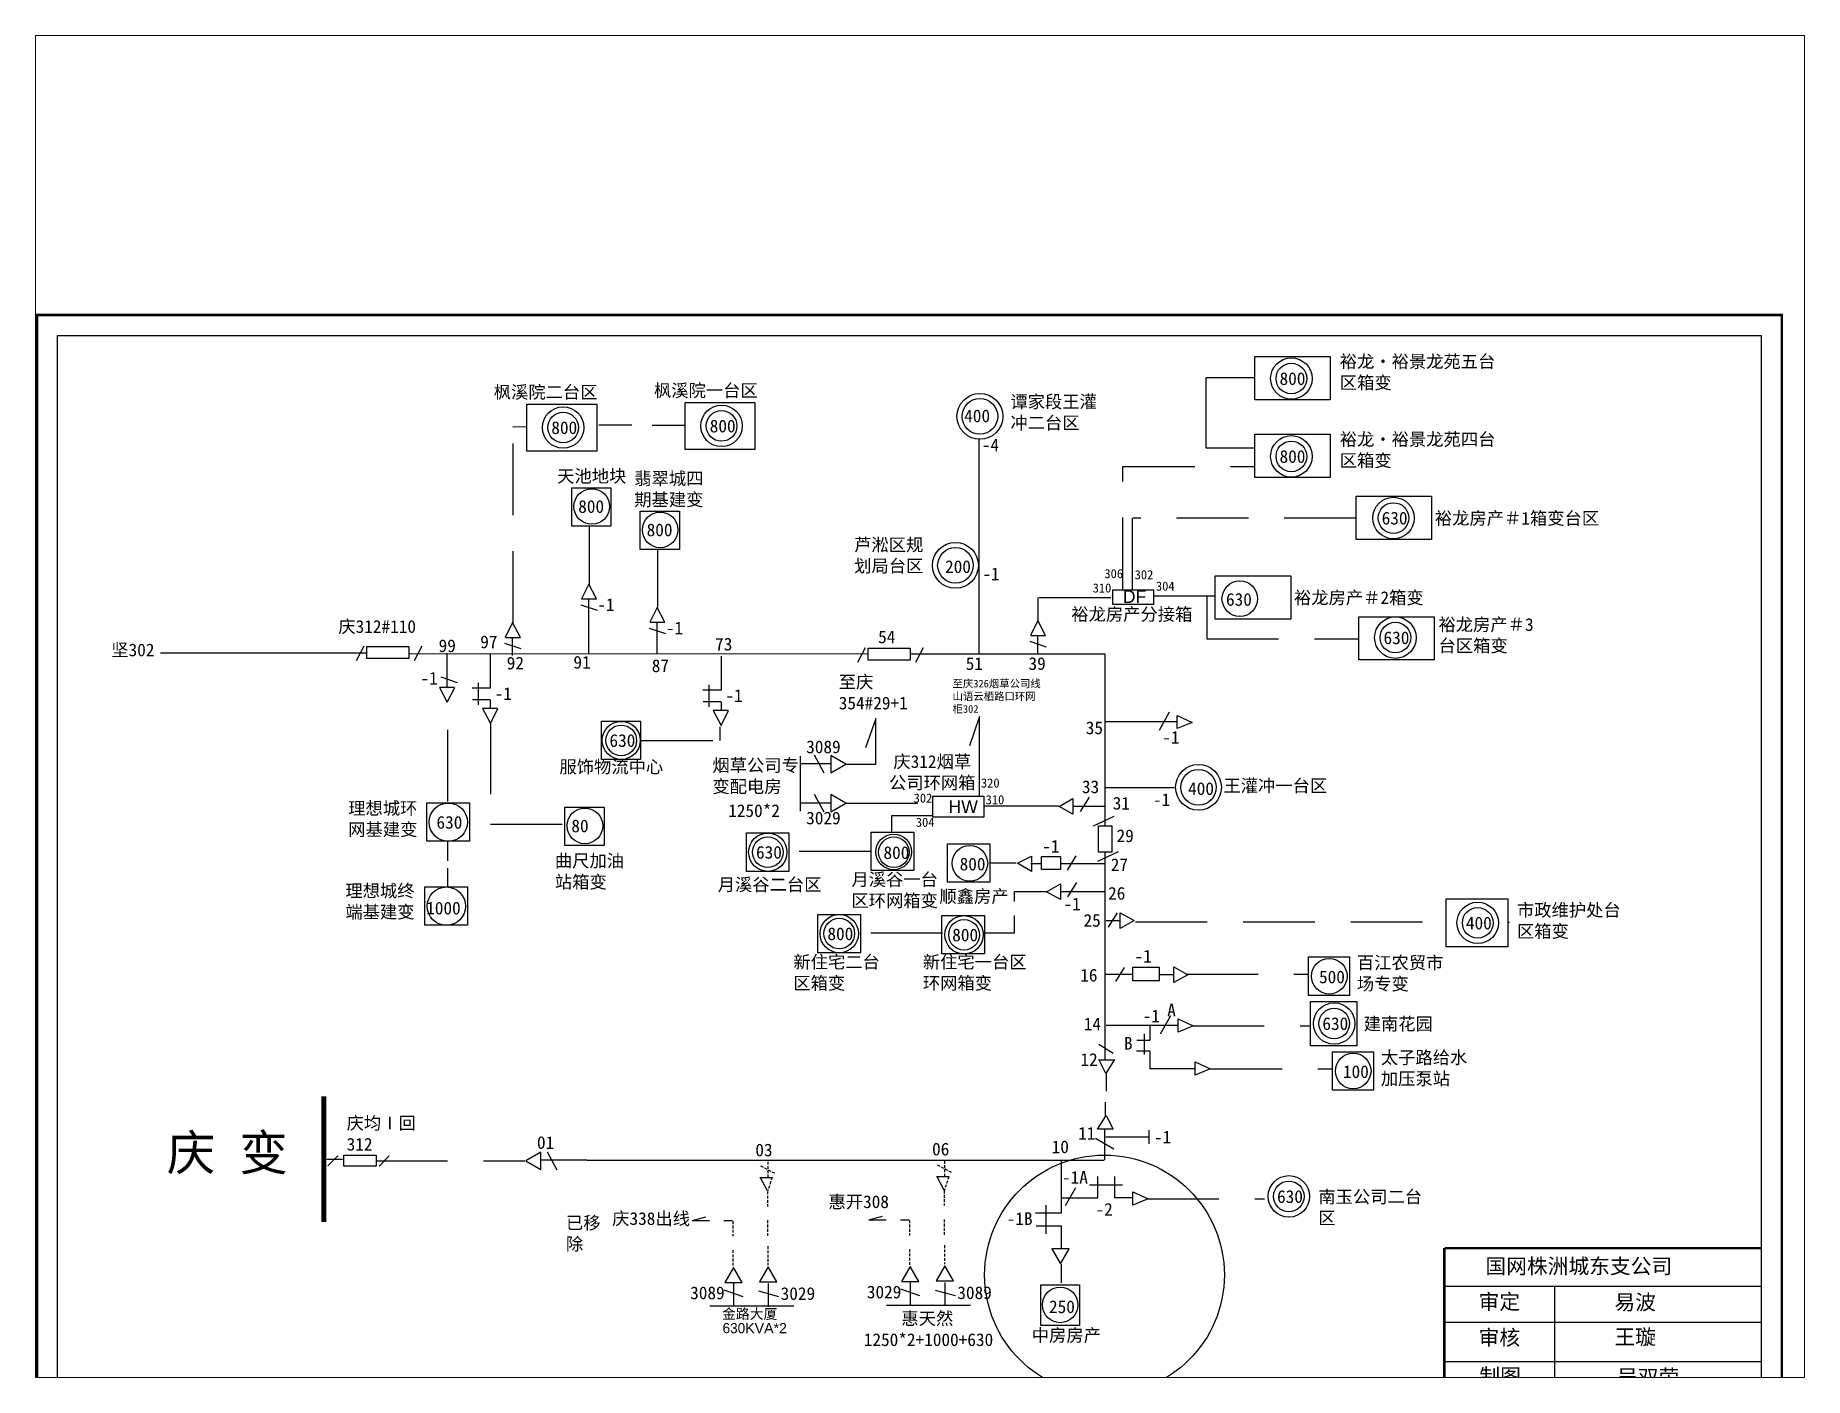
# Paper-space layout '布局1' of a CAD drawing. Extents: x 26 to 231, y 20 to 176.
# The model-space entities are those that its viewports show. They can reach past a viewport. Long polylines and large blocks are cut down to what shows.
import ezdxf

# ---------------------------------------------------------------- set-up
doc = ezdxf.new("R2010")
doc.units = 0
doc.header["$LTSCALE"] = 0.774411
for name, pattern in [('ACAD_ISO02W100', [15, 12, -3]), ('DASHED2', [9.525, 6.35, -3.175]), ('HIDDEN2', [0.1875, 0.125, -0.0625])]:
    doc.linetypes.add(name, pattern=pattern)
doc.layers.get('0').update_dxf_attribs({"linetype": 'CONTINUOUS'})
doc.layers.add('0-RefEdit0', color=7, linetype='CONTINUOUS')
doc.layers.add('Layer2', color=1, linetype='CONTINUOUS')
doc.styles.get("Standard").update_dxf_attribs({"font": '', "height": 2.5})
doc.styles.add('字体', font='simkai_0.ttf', dxfattribs={"height": 2.5})
doc.styles.add('楷体_GB2312_txtstyle_3.00_0_0', font='simkai_0.ttf', dxfattribs={"height": 3})
doc.styles.get('Standard').set_extended_font_data('SimSun')

msp = doc.modelspace()

# ---------------------------------------------------------------- linework, layer by layer
at = {"linetype": 'DASHED2'}
for p, q in [((228.62, 163.31), (228.62, 177.23)), ((228.62, 177.23), (238.23, 177.23)), ((238.23, 163.31), (228.62, 163.31)), ((212.2, 135.5), (212.2, 159.71)), ((212.2, 159.71), (238.19, 159.71)), ((87.53, 109.26), (87.53, 89.17)), ((87.53, 89.17), (101.65, 89.17)), ((196.17, 81.4), (194.06, 81.4)), ((214.67, 69.92), (275.52, 69.92)), ((224.68, 59.63), (248.79, 59.63)), ((229.41, 40.95), (253.51, 40.95)), ((64.92, 22.8), (94.29, 22.8)), ((205.6, 18.1), (212.1, 18.1)), ((207.23, 15.5), (207.23, 19.74)), ((210.57, 15.54), (210.57, 19.73)), ((214.18, 15.53), (210.57, 15.53))]:
    msp.add_line(p, q, dxfattribs=at)
at = {"linetype": 'Continuous'}
for p, q in [((91.93, 167.56), (94.46, 167.57)), ((108.85, 167.95), (115.38, 167.95)), ((119.42, 167.89), (125.8, 167.89)), ((57.4, 23.8), (55.42, 21.82)), ((67.52, 23.77), (65.54, 21.79)), ((275.61, -1.91), (337.97, -1.91)), ((297.25, -1.91), (297.25, -30.25)), ((275.61, -9.01), (337.97, -9.01)), ((275.61, -16.76), (337.97, -16.76))]:
    msp.add_line(p, q, dxfattribs=at)
at = {"color": 7, "linetype": 'DASHED2'}
for p, q in [((92.01, 128.87), (92.01, 167.56)), ((107.03, 136.46), (107.04, 148.1)), ((214, 149.51), (214, 135.46)), ((258.16, 149.51), (214.14, 149.51)), ((120.52, 131.85), (120.52, 143.49)), ((228.72, 125.73), (258.67, 125.73)), ((225.9, 49.4), (249.05, 49.4)), ((216.97, 15.31), (240.12, 15.31))]:
    msp.add_line(p, q, dxfattribs=at)
at = {"color": 0, "linetype": 'Continuous'}
for p, q in [((183.85, 122.73), (183.85, 165.19)), ((106.9, 136.54), (105.43, 133.6)), ((108.43, 133.6), (106.9, 136.54)), ((105.49, 133.6), (108.43, 133.6)), ((106.91, 122.85), (106.91, 133.56)), ((195.49, 129.25), (195.49, 133.88)), ((105.3, 132.46), (108.52, 131.39)), ((120.38, 131.93), (118.91, 128.99)), ((121.91, 128.99), (120.38, 131.93)), ((195.42, 129.33), (193.96, 126.39)), ((196.96, 126.39), (195.42, 129.33)), ((91.87, 128.94), (90.4, 126.01)), ((90.47, 126.01), (93.41, 126.01)), ((93.41, 126.01), (91.87, 128.94)), ((91.88, 122.46), (91.88, 125.97)), ((118.78, 127.85), (122, 126.78)), ((118.98, 128.99), (121.91, 128.99)), ((120.39, 122.79), (120.39, 128.95)), ((194.02, 126.39), (196.96, 126.39)), ((195.43, 122.85), (195.43, 126.35)), ((62.55, 124.27), (61.03, 121.42)), ((162, 122.74), (71.51, 122.75)), ((73.97, 124.27), (72.45, 121.42)), ((78.9, 122.92), (78.9, 116.17)), ((87.48, 122.74), (87.48, 115.99)), ((90.28, 124.87), (93.49, 123.8)), ((132.96, 122.34), (132.96, 115.59)), ((161.39, 123.93), (159.86, 121.08)), ((208.68, 122.73), (170.24, 122.74)), ((172.81, 123.93), (171.28, 121.08)), ((193.83, 125.25), (197.04, 124.18)), ((208.71, 88.86), (208.71, 122.68)), ((77.46, 116.16), (78.99, 113.22)), ((80.4, 116.16), (77.46, 116.16)), ((77.72, 118.22), (80.94, 117.15)), ((78.99, 113.22), (80.46, 116.16)), ((87.5, 116.01), (83.93, 116.01)), ((85.1, 117.06), (85.1, 112.75)), ((132.98, 115.61), (129.41, 115.61)), ((130.59, 116.66), (130.59, 112.35)), ((83.97, 113.79), (87.46, 113.79)), ((85.95, 111.99), (87.49, 109.05)), ((88.89, 111.99), (85.95, 111.99)), ((87.48, 113.7), (87.48, 112.03)), ((87.49, 109.05), (88.96, 111.99)), ((129.46, 113.39), (132.94, 113.39)), ((132.96, 113.3), (132.96, 111.63)), ((131.44, 111.59), (132.97, 108.65)), ((134.38, 111.59), (131.44, 111.59)), ((132.97, 108.65), (134.44, 111.59)), ((208.71, 109.43), (222.92, 109.43)), ((221.34, 111.24), (219.31, 107.63)), ((222.91, 109.25), (222.91, 110.64)), ((222.91, 110.64), (225.87, 109.25)), ((225.87, 109.25), (222.91, 108.03)), ((222.91, 108.03), (222.91, 109.25)), ((148.59, 102.6), (148.59, 91.77)), ((153.31, 99.26), (151.4, 102.78)), ((154.73, 101.07), (148.59, 101.07)), ((153.31, 91.53), (151.4, 95.05)), ((199.62, 92.69), (202.35, 94.23)), ((202.35, 94.23), (202.35, 91.15)), ((205.52, 94.51), (203.77, 91.7)), ((208.79, 96.41), (222.31, 96.41)), ((154.73, 93.34), (148.59, 93.34)), ((202.35, 91.15), (199.62, 92.69)), ((208.71, 92.66), (202.37, 92.66)), ((79.03, 85.72), (79.03, 81.99)), ((79.07, 80.52), (79.07, 76.78)), ((191.13, 81.49), (185.96, 81.49)), ((191.43, 81.53), (194.16, 82.9)), ((194.16, 79.83), (191.43, 81.53)), ((194.16, 82.9), (194.16, 79.83)), ((202.92, 82.96), (201.17, 80.15)), ((208.71, 42.86), (208.71, 83.65)), ((197.13, 75.87), (199.86, 77.4)), ((199.86, 77.4), (199.86, 74.33)), ((203.03, 77.68), (201.28, 74.88)), ((190.78, 75.85), (190.78, 73.95)), ((199.86, 74.33), (197.13, 75.87)), ((208.72, 75.83), (199.88, 75.83)), ((190.78, 71.18), (190.78, 67.79)), ((208.9, 70.22), (211.65, 70.22)), ((209.36, 68.89), (211.11, 71.7)), ((211.66, 71.73), (214.39, 70.19)), ((211.66, 68.65), (211.66, 71.73)), ((214.39, 70.19), (211.66, 68.65)), ((208.66, 59.59), (214.11, 59.6)), ((210.77, 58.14), (212.53, 60.95)), ((219.48, 59.52), (222.23, 59.53)), ((222.24, 57.96), (222.24, 61.03)), ((222.24, 61.03), (224.97, 59.49)), ((224.97, 59.49), (222.24, 57.96)), ((208.91, 49.59), (223.12, 49.59)), ((217.52, 49.59), (217.52, 46.6)), ((221.54, 51.39), (219.51, 47.78)), ((223.11, 50.79), (226.07, 49.4)), ((223.11, 49.4), (223.11, 50.79)), ((223.11, 48.18), (223.11, 49.4)), ((226.07, 49.4), (223.11, 48.18)), ((207.45, 45.82), (210.26, 44.07)), ((214.95, 46.6), (217.53, 46.6)), ((216.42, 43.79), (216.42, 47.83)), ((208.81, 40.04), (207.45, 42.77)), ((207.51, 42.75), (210.58, 42.75)), ((210.52, 42.77), (208.81, 40.04)), ((214.84, 44.47), (217.53, 44.47)), ((226.45, 42.34), (229.41, 40.95)), ((226.45, 40.95), (226.45, 42.34)), ((208.91, 40.25), (208.91, 36.52)), ((208.91, 40.02), (208.91, 40.02)), ((226.45, 39.73), (226.45, 40.95)), ((229.41, 40.95), (226.45, 39.73)), ((217.32, 28.89), (217.32, 26.18)), ((208.85, 27.54), (217.32, 27.54)), ((106.57, 22.97), (208.48, 22.97)), ((202.84, 17.51), (200.81, 13.91)), ((200.03, 15.5), (207.23, 15.5)), ((214.18, 16.7), (217.14, 15.31)), ((214.18, 15.31), (214.18, 16.7)), ((214.18, 14.1), (214.18, 15.31)), ((217.14, 15.31), (214.18, 14.1)), ((127.25, 11.03), (129.97, 11.76)), ((127.35, 11.03), (130.71, 11.03)), ((133.54, 11.03), (135.22, 11.03)), ((162.08, 11.2), (164.81, 11.93)), ((162.18, 11.2), (165.54, 11.2)), ((168.37, 11.2), (170.05, 11.2))]:
    msp.add_line(p, q, dxfattribs=at)
at = {"color": 0, "linetype": 'DASHED2'}
for p, q in [((195.65, 133.89), (210.18, 133.89)), ((218.18, 134.22), (230.41, 134.22)), ((228.72, 134.24), (228.72, 125.73)), ((79.14, 93.67), (79.14, 113.02)), ((132.79, 105.66), (132.79, 108.4)), ((117.17, 105.66), (132.79, 105.66)), ((157.55, 93.31), (174.73, 93.31)), ((174.68, 90.83), (166.57, 90.83)), ((166.57, 90.83), (166.57, 87.59)), ((185.92, 92.72), (184.77, 92.72)), ((199.59, 92.72), (185.92, 92.72)), ((206.38, 88.86), (210.45, 90.8)), ((162.55, 83.77), (146.24, 83.77)), ((207.28, 81.87), (211.35, 83.8)), ((197.07, 75.85), (190.84, 75.85)), ((176.63, 67.71), (160.32, 67.71)), ((190.84, 67.71), (184.67, 67.71))]:
    msp.add_line(p, q, dxfattribs=at)
at = {"color": 7, "linetype": 'Continuous'}
for p, q in [((22.46, 122.97), (63.18, 122.97)), ((207.2, 29.05), (208.91, 31.78)), ((208.79, 31.73), (208.79, 34.41)), ((208.91, 31.78), (210.27, 29.05)), ((210.27, 29.05), (207.2, 29.05)), ((208.6, 22.99), (208.6, 29.06)), ((98.7, 24.59), (100.61, 21.07)), ((206.8, 27.29), (210.43, 25.18)), ((97.38, 22.98), (106.5, 22.98)), ((200.03, 22.96), (200.03, 12.5)), ((143.12, 19.46), (140.64, 19.46)), ((140.67, 19.55), (142.05, 16.94)), ((177.95, 19.63), (175.47, 19.63)), ((175.51, 19.72), (176.89, 17.11)), ((197.03, 8.44), (197.03, 14.07)), ((200.03, 12.5), (194.94, 12.5)), ((195.07, 10.01), (200.03, 10.01)), ((200.03, 10.01), (200.03, 5.69)), ((200.03, 2.42), (200.03, -1.24))]:
    msp.add_line(p, q, dxfattribs=at)
at = {"color": 0}
for p, q in [((163.5, 110.04), (161.47, 104.27)), ((163.5, 101.04), (163.5, 110.04)), ((183.95, 110.39), (181.92, 104.61)), ((183.95, 94.67), (183.95, 110.39)), ((157.55, 101.04), (163.5, 101.04)), ((217.53, 44.47), (217.53, 40.95)), ((226.45, 40.95), (217.52, 40.95))]:
    msp.add_line(p, q, dxfattribs=at)
msp.add_line((199.9, 81.45), (208.69, 81.45))
at = {"color": 1, "linetype": 'Continuous'}
msp.add_line((288.26, 69.95), (288.26, 69.74), dxfattribs=at)
at = {"linetype": 'ACAD_ISO02W100'}
msp.add_line((58.37, 23.07), (55.28, 23.07), dxfattribs=at)
at = {"color": 7, "ltscale": 2}
for p, q in [((135.42, -1.15), (135.42, -5.78)), ((142.28, -1.34), (142.28, -5.97)), ((170.26, -0.97), (170.26, -5.6)), ((177.11, -1.16), (177.11, -5.79))]:
    msp.add_line(p, q, dxfattribs=at)
at = {"linetype": 'Continuous', "const_width": 0.5}
msp.add_lwpolyline([(-1.89, 189.57), (342.09, 189.57), (342.09, -34.4), (-1.89, -34.4)], close=True, dxfattribs=at)
at = {"linetype": 'Continuous'}
msp.add_lwpolyline([(2.16, 185.52), (338.04, 185.52), (338.04, -30.35), (2.16, -30.35)], close=True, dxfattribs=at)
at = {"color": 7, "linetype": 'Continuous'}
for points in [[(238.19, 181.41), (253.08, 181.41), (253.08, 172.88), (238.19, 172.88)], [(238.19, 166.06), (253.08, 166.06), (253.08, 157.53), (238.19, 157.53)], [(258.17, 153.84), (273.05, 153.84), (273.05, 145.31), (258.17, 145.31)], [(230.39, 138.17), (245.27, 138.17), (245.27, 129.64), (230.39, 129.64)], [(258.7, 130.09), (273.58, 130.09), (273.58, 121.56), (258.7, 121.56)], [(275.92, 74.5), (288.09, 74.5), (288.09, 65.01), (275.92, 65.01)]]:
    msp.add_lwpolyline(points, close=True, dxfattribs=at)
at = {"color": 0, "linetype": 'Continuous'}
for points in [[(94.68, 171.98), (108.47, 171.98), (108.47, 162.73), (94.68, 162.73)], [(125.88, 172.31), (139.66, 172.31), (139.66, 163.06), (125.88, 163.06)], [(210.2, 135.42), (218.21, 135.42), (218.21, 132.48), (210.2, 132.48)], [(63.16, 124.2), (71.4, 124.2), (71.4, 121.85), (63.16, 121.85)], [(162, 123.86), (170.24, 123.86), (170.24, 121.51), (162, 121.51)]]:
    msp.add_lwpolyline(points, close=True, dxfattribs=at)
for points in [[(103.54, 155.5), (111.26, 155.5), (111.26, 147.95), (103.54, 147.95)], [(117.02, 150.89), (124.75, 150.89), (124.75, 143.34), (117.02, 143.34)], [(109.4, 109.52), (117.12, 109.52), (117.12, 101.97), (109.4, 101.97)], [(102.19, 92.53), (109.91, 92.53), (109.91, 84.97), (102.19, 84.97)], [(248.79, 63.01), (256.84, 63.01), (256.84, 55.41), (248.79, 55.41)], [(249.16, 54.21), (258.28, 54.21), (258.28, 45.48), (249.16, 45.48)], [(253.51, 44.32), (261.56, 44.32), (261.56, 36.73), (253.51, 36.73)], [(94.46, 22.81), (97.41, 21.11), (97.41, 24.52)], [(199.9, 2.5), (201.61, 5.45), (198.2, 5.45)], [(196.02, -9.67), (196.02, -1.62), (203.61, -1.62), (203.61, -9.67)]]:
    msp.add_lwpolyline(points, close=True)
at = {"color": 0}
for points in [[(157.55, 101.04), (154.6, 102.75), (154.6, 99.33)], [(157.55, 93.31), (154.6, 95.02), (154.6, 91.6)], [(174.73, 94.68), (184.77, 94.68), (184.77, 90.55), (174.73, 90.55)]]:
    msp.add_lwpolyline(points, close=True, dxfattribs=at)
at = {"color": 0, "linetype": 'ByBlock'}
for points in [[(74.97, 93.37), (83.36, 93.37), (83.36, 85.81), (74.97, 85.81)], [(137.96, 87.45), (146.36, 87.45), (146.36, 79.89), (137.96, 79.89)], [(162.57, 87.59), (170.96, 87.59), (170.96, 80.03), (162.57, 80.03)], [(177.58, 85.34), (185.97, 85.34), (185.97, 77.78), (177.58, 77.78)], [(74.6, 76.82), (82.99, 76.82), (82.99, 69.26), (74.6, 69.26)], [(152.04, 71.4), (160.44, 71.4), (160.44, 63.84), (152.04, 63.84)], [(176.51, 71.16), (184.91, 71.16), (184.91, 63.61), (176.51, 63.61)]]:
    msp.add_lwpolyline(points, close=True, dxfattribs=at)
at = {"color": 0, "linetype": 'DASHED2'}
for points in [[(207.38, 88.86), (210.02, 88.86), (210.02, 83.65), (207.38, 83.65)], [(219.33, 60.97), (219.33, 58.33), (214.12, 58.33), (214.12, 60.97)]]:
    msp.add_lwpolyline(points, close=True, dxfattribs=at)
at = {"linetype": 'DASHED2'}
msp.add_lwpolyline([(196.17, 82.82), (199.9, 82.82), (199.9, 80.22), (196.17, 80.22)], close=True, dxfattribs=at)
at = {"color": 7, "linetype": 'Continuous', "const_width": 1}
msp.add_lwpolyline([(54.68, 10.73), (54.68, 35.5)], dxfattribs=at)
at = {"linetype": 'ACAD_ISO02W100'}
msp.add_lwpolyline([(64.98, 23.96), (64.98, 21.75), (58.59, 21.75), (58.59, 23.96)], close=True, dxfattribs=at)
at = {"linetype": 'Continuous', "const_width": 0.5}
for points in [[(275.57, 5.6), (275.57, -30.13)], [(275.61, 5.6), (337.97, 5.6)]]:
    msp.add_lwpolyline(points, dxfattribs=at)
at = {"color": 7}
for points in [[(135.41, 1.79), (133.7, -1.17), (137.12, -1.17)], [(142.27, 1.93), (140.56, -1.03), (143.97, -1.03)], [(170.24, 1.96), (168.54, -0.99), (171.95, -0.99)], [(177.1, 2.1), (175.39, -0.86), (178.8, -0.86)]]:
    msp.add_lwpolyline(points, close=True, dxfattribs=at)
at = {"color": 7, "linetype": 'Continuous'}
for centre, radius in [((245.4, 177.05), 4.09), ((245.4, 177.05), 3.02), ((101.84, 167.39), 4.09), ((133.07, 167.71), 4.09), ((184, 169.59), 4.52), ((184, 169.59), 3.51), ((101.84, 167.39), 3.02), ((133.07, 167.71), 3.02), ((245.4, 161.7), 4.09), ((245.4, 161.7), 3.02), ((107.48, 151.82), 3.51), ((265.53, 149.55), 4.09), ((120.97, 147.21), 3.51), ((265.53, 149.55), 3.02), ((179.18, 140.22), 4.52), ((179.18, 140.22), 3.51), ((265.9, 125.97), 4.09), ((265.9, 125.97), 3.02), ((106.13, 88.85), 3.51), ((282.13, 69.73), 4.09), ((282.13, 69.73), 3.02), ((252.87, 59.21), 3.51), ((253.84, 49.88), 4.09), ((253.84, 49.88), 3.02), ((257.59, 40.52), 3.51), ((244.91, 15.8), 4.09), ((244.91, 15.8), 3.02), ((199.82, -5.59), 3.51)]:
    msp.add_circle(centre, radius, dxfattribs=at)
at = {"color": 0, "linetype": 'Continuous'}
for centre, radius in [((235.23, 133.65), 3.51), ((235.23, 133.65), 3.51), ((113.29, 105.71), 3.75), ((113.29, 105.71), 3.02), ((227.09, 96.46), 4.52), ((227.09, 96.46), 3.51), ((79.19, 89.58), 3.78), ((142.19, 83.66), 3.78), ((167.01, 83.72), 3.51), ((142.19, 83.66), 3.02), ((167.04, 83.65), 3.02), ((182.02, 81.47), 3.51), ((78.83, 73.03), 3.78), ((156.27, 67.61), 3.78), ((156.27, 67.61), 3.02), ((180.87, 67.38), 3.78), ((180.87, 67.38), 3.02)]:
    msp.add_circle(centre, radius, dxfattribs=at)
at = {"color": 1}
msp.add_circle((208.56, 0.32), 23.63, dxfattribs=at)
at = {"layer": '0-RefEdit0', "linetype": 'HIDDEN2', "ltscale": 2}
for p, q in [((143.57, 20.35), (140.52, 21.91)), ((142.2, 22.63), (142.2, 19.4)), ((178.4, 20.52), (175.35, 22.08)), ((177.04, 22.8), (177.04, 19.58)), ((143.02, 19.51), (142.16, 16.89)), ((177.85, 19.68), (176.99, 17.06)), ((142.12, 16.78), (142.12, 13.81)), ((176.95, 16.95), (176.95, 13.98)), ((135.31, 10.9), (135.31, 7.93)), ((142.12, 11.09), (142.12, 8.04)), ((170.14, 11.08), (170.14, 8.11)), ((176.95, 11.27), (176.95, 8.21)), ((135.31, 5.22), (135.31, 2.17)), ((142.2, 6), (142.2, 2.27)), ((170.14, 5.39), (170.14, 2.34)), ((177.04, 6.18), (177.04, 2.44))]:
    msp.add_line(p, q, dxfattribs=at)
at = {"layer": '0-RefEdit0', "ltscale": 2}
for p, q in [((133.51, -2.62), (137.26, -3.92)), ((140.32, -2.85), (144.3, -3.92)), ((168.34, -2.44), (172.09, -3.74)), ((175.15, -2.67), (179.13, -3.74)), ((130.78, -5.79), (147.32, -5.79)), ((165.61, -5.62), (182.15, -5.62))]:
    msp.add_line(p, q, dxfattribs=at)

# ---------------------------------------------------------------- texts
at = {"color": 0}
for s, p in [('-4', (184.38, 162.7)), ('-1', (184.49, 137.29)), ('-1', (108.59, 131.22)), ('-1', (122.07, 126.61)), ('-1', (73.72, 116.72)), ('51', (181.2, 119.6)), ('39', (193.58, 119.6)), ('-1', (88.35, 113.69)), ('-1', (133.83, 113.29)), ('35', (204.87, 106.94)), ('-1', (219.95, 105.06)), ('33', (204.11, 95.31)), ('31', (210.18, 92.07)), ('-1', (218.13, 92.77)), ('29', (210.94, 85.65)), ('-1', (196.28, 83.59)), ('27', (209.79, 79.94)), ('26', (209.27, 74.31)), ('-1', (200.48, 72.21)), ('25', (204.42, 68.97)), ('-1', (214.48, 61.91)), ('16', (203.78, 58.17)), ('-1', (216.09, 50.12)), ('A', (220.93, 51.28)), ('14', (204.47, 48.53)), ('B', (212.39, 44.74)), ('12', (203.82, 41.53)), ('11', (203.37, 27))]:
    msp.add_text(s, height=2.5, dxfattribs=at).set_placement(p)
for s, p in [('-1', (218.32, 26.24)), ('10', (198.15, 24.32)), ('-1A', (200.19, 18.31)), ('-2', (206.78, 12)), ('-1B', (189.28, 10.16))]:
    msp.add_text(s, height=2.5).set_placement(p)
at = {"color": 7}
for s, p in [('03', (139.73, 23.7)), ('06', (174.57, 23.88))]:
    msp.add_text(s, height=2.5, dxfattribs=at).set_placement(p)
at = {"color": 7, "linetype": 'Continuous', "char_height": 2.5, "attachment_point": 1, "style": '字体'}
for s, insert, width in [('{\\fSimSun|b0|i0|c134|p2;裕龙·裕景龙苑五台区箱变}', (254.94, 181.67), 31.9338), ('800', (243.07, 178.28), 10.9804), ('枫溪院二台区', (88.16, 175.63), 26.6995), ('枫溪院一台区', (119.75, 175.95), 26.6995), ('{\\fSimSun|b0|i0|c134|p2;谭家段王灌冲二台区}', (190.01, 173.74), 17.2995), ('800', (99.51, 168.61), 10.9804), ('800', (130.74, 168.93), 10.9804), ('{\\fSimSun|b0|i0|c134|p2;裕龙·裕景龙苑四台区箱变}', (254.94, 166.32), 31.9338), ('800', (243.07, 162.93), 10.9804), ('天池地块', (100.66, 159.07), 22.2344), ('{\\fSimSun|b0|i0|c134|p2;翡翠城四\\P期基建变}', (115.86, 158.6), 22.2344), ('{\\fSimSun|b0|i0|c134|p2;800}', (104.81, 153.07), 10.9804), ('630', (263.2, 150.78), 10.9804), ('裕龙房产＃1箱变台区', (273.68, 150.76), 31.9338), ('{\\fSimSun|b0|i0|c134|p2;800}', (118.3, 148.46), 10.9804), ('芦淞区规划局台区', (159.21, 145.53), 14.0365), ('裕龙房产＃2箱变', (245.91, 135.1), 31.9338), ('裕龙房产＃3台区箱变', (274.41, 129.8), 19.3952), ('630', (263.57, 127.19), 10.9804), ('坚302', (12.76, 124.79), 10.9804), ('王灌冲一台区', (232.01, 98.03), 22.2344), ('{\\fSimSun|b0|i0|c134|p2;80}', (103.46, 90.1), 10.9804), ('{\\fSimSun|b0|i0|c134|p2;曲尺加油站箱变}', (100.21, 83.22), 15.1099), ('市政维护处台区箱变', (289.87, 73.5), 22.2344), ('400', (279.81, 70.95), 10.9804), ('{\\fSimSun|b0|i0|c134|p2;百江农贸市场专变}', (258.32, 63.12), 17.2769), ('{\\fSimSun|b0|i0|c134|p2;500}', (250.85, 60.32), 10.9804), ('630', (251.51, 51.11), 10.9804), ('建南花园', (259.65, 51.07), 22.2344), ('太子路给水\\P加压泵站', (263.04, 44.44), 22.2344), ('100', (255.57, 41.64), 10.9804), ('惠开308', (154.15, 16), 17.5874), ('630', (242.58, 17.02), 10.9804), ('南玉公司二台区', (250.71, 16.98), 22.2344), ('庆338出线', (111.51, 12.68), 30.3134), ('{\\fSimSun|b0|i0|c134|p2;  惠天然}', (165.12, -7.01), 22.2344), ('{\\fSimSun|b0|i0|c134|p2;250}', (197.62, -4.71), 10.9804), ('中房房产', (194.23, -10.33), 22.2344), ('{\\fSimSun|b0|i0|c134|p2;1250*2+1000+630}', (161.11, -11.2), 10.9804)]:
    msp.add_mtext(s, dxfattribs=dict(at, insert=insert, width=width))
at = {"color": 0, "linetype": 'Continuous', "char_height": 2.5, "style": '字体'}
for s, insert, width, attachment_point in [('400', (180.9, 170.94), 10.9804, 1), ('200', (177.13, 141.21), 10.9804, 1), ('{\\H0.72x;310}', (206.23, 136.66), 10.9804, 1), ('{\\H0.72x;306}', (208.55, 139.49), 10.9804, 1), ('{\\H0.72x;302}', (214.51, 139.28), 10.9804, 1), ('{\\H0.72x;304}', (218.71, 137.02), 10.9804, 1), ('{\\fArial|b0|i0|c0|p32;DF}', (212.16, 135.31), 34.2165, 1), ('630', (232.51, 134.75), 10.9804, 1), ('裕龙房产分接箱', (202.01, 131.83), 34.2165, 1), ('{\\fSimSun|b0|i0|c134|p2;99}', (77.29, 125.62), 10.9804, 1), ('{\\fSimSun|b0|i0|c134|p2;97}', (85.5, 126.38), 10.9804, 1), ('{\\fSimSun|b0|i0|c134|p2;73}', (131.8, 125.93), 10.9804, 1), ('92', (90.72, 122.2), 10.9804, 1), ('91', (103.87, 122.36), 10.9804, 1), ('{\\fSimSun|b0|i0|c134|p2;87}', (119.31, 121.67), 10.9804, 1), ('{\\fSimSun|b0|i0|c134|p2;至庆}354#29+1', (156.17, 118.49), 13.8819, 1), ('{\\fSimSun|b0|i0|c134|p2;630}', (110.97, 106.93), 10.9804, 1), ('3089', (149.75, 105.68), 10.9804, 1), ('服饰物流中心', (101.11, 101.76), 38.5, 1), ('烟草公司专\\P变配电房', (131.26, 102.04), 22.2344, 1), ('{\\fSimSun|b0|i0|c134|p2;庆}312{\\fSimSun|b0|i0|c134|p2;烟草}\\P{\\fSimSun|b0|i0|c134|p2;公司环网箱}', (174.61, 99.31), 23.0846, 5), ('{\\H0.72x;320}', (184.21, 98.21), 10.9804, 1), ('{\\H0.72x;302}', (170.94, 95.23), 10.9804, 1), ('{\\H0.72x;310}', (185.13, 94.91), 10.9804, 1), ('400', (225.04, 97.45), 10.9804, 1), ('{\\fSimSun|b0|i0|c134|p2;理想城环网基建变}', (59.47, 93.57), 14.7979, 1), ('630', (76.87, 90.8), 10.9804, 1), ('1250*2', (134.38, 93.1), 10.9804, 1), ('3029', (149.75, 91.66), 10.9804, 1), ('{\\H0.72x;304}', (171.37, 90.47), 10.9804, 1), ('630', (139.86, 84.89), 10.9804, 1), ('800', (164.99, 84.83), 10.9804, 1), ('800', (180, 82.58), 10.9804, 1), ('{\\fSimSun|b0|i0|c134|p2;理想城终端基建变}', (58.91, 77.31), 14.7979, 1), ('月溪谷二台区', (132.31, 78.54), 21.7019, 1), ('月溪谷一台区环网箱变', (158.67, 79.54), 17.3769, 1), ('1000', (74.84, 73.89), 10.9804, 1), ('顺鑫房产', (176.03, 76.22), 22.2344, 1), ('800', (153.94, 68.83), 10.9804, 1), ('800', (178.54, 68.6), 10.9804, 1), ('新住宅二台区箱变', (147.22, 63.27), 17.113, 1), ('新住宅一台区环网箱变', (172.75, 63.27), 22.2344, 1)]:
    msp.add_mtext(s, dxfattribs=dict(at, insert=insert, width=width, attachment_point=attachment_point))
at = {"color": 0, "attachment_point": 1, "style": '字体'}
for s, insert, char_height, width in [('{\\fSimSun|b0|i0|c134|p2;庆}312#110', (57.52, 129.41), 2.5, 22.7957), ('{\\fSimSun|b0|i0|c134|p2;54}', (163.93, 127.37), 2.5, 17.865), ('{\\fSimSun|b0|i0|c134|p2;至庆}326{\\fSimSun|b0|i0|c134|p2;烟草公司线山语云栖路口环网柜302}', (178.61, 117.65), 1.5, 17.3764)]:
    msp.add_mtext(s, dxfattribs=dict(at, insert=insert, char_height=char_height, width=width))
at = {"color": 0, "linetype": 'Continuous', "insert": (59.16, 31.5), "char_height": 2.5, "width": 14.8021, "attachment_point": 1}
msp.add_mtext('庆均Ⅰ回\\P312', dxfattribs=at)
at = {"linetype": 'Continuous', "attachment_point": 1}
for s, insert, char_height, width, style in [('庆 变', (23.71, 27.93), 7, 27.4955, '字体'), ('国网株洲城东支公司', (283.65, 3.56), 3, 82.0179, '字体'), ('审定', (282.3, -3.46), 3, 23.4615, '字体'), ('{\\fSimSun|b0|i0|c134|p2;易波}', (309.09, -3.54), 3, 33.0539, '字体'), ('审核', (282.3, -10.53), 3, 23.4615, '字体'), ('{\\fSimSun|b0|i0|c134|p2;王璇}', (309.09, -10.4), 3, 33.0539, '字体'), ('制图', (282.47, -18.15), 3, 23.4615, '字体'), ('{\\fSimSun|b0|i0|c134|p2;吴双荣}', (309.61, -18.35), 3, 23.4615, '楷体_GB2312_txtstyle_3.00_0_0')]:
    msp.add_mtext(s, dxfattribs=dict(at, insert=insert, char_height=char_height, width=width, style=style))
at = {"color": 5, "linetype": 'Continuous', "char_height": 2.5, "width": 7.6225, "attachment_point": 1}
for s, insert in [('\\C7;01', (96.68, 27.67)), ('{\\C7;已移除}', (102.4, 11.84))]:
    msp.add_mtext(s, dxfattribs=dict(at, insert=insert))
at = {"color": 5, "char_height": 2.5, "width": 7.6225, "attachment_point": 1}
for s, insert in [('{\\C7;3089}', (126.88, -1.97)), ('{\\C7;3029}', (144.72, -2.11)), ('{\\C7;3029}', (161.71, -1.8)), ('{\\C7;3089}', (179.55, -1.94))]:
    msp.add_mtext(s, dxfattribs=dict(at, insert=insert))
at = {"char_height": 2.3, "width": 30.7214, "attachment_point": 1}
for s, insert in [('{\\f\uffbfﾬￌﾣﾤ_GB2312|b0|i0|c134|p49;\\H0.8696x;金路大厦}', (133.16, -6.35)), ('{\\f\uffbfﾬￌﾣﾤ_GB2312|b0|i0|c134|p49;\\H0.8696x;630\\fArial|b0|i0|c0|p32;KVA*2}', (133.27, -9.17))]:
    msp.add_mtext(s, dxfattribs=dict(at, insert=insert))
at = {"layer": 'Layer2', "color": 0, "linetype": 'Continuous', "insert": (177.79, 93.89), "char_height": 2.5, "width": 14.6818, "attachment_point": 1, "style": '字体'}
msp.add_mtext('{\\fArial|b0|i0|c0|p32;HW}', dxfattribs=at)

psp = doc.layouts.new('布局1')

# ---------------------------------------------------------------- viewports
at = {"layer": '0', "color": 1, "linetype": 'DASHED2', "view_target_point": (172.19, 112.39)}
psp.add_viewport(center=(128.5, 97.5), size=(205.6, 156), view_center_point=(0, 0), view_height=264.6392, dxfattribs=at)

doc.saveas('drawing.dxf')
